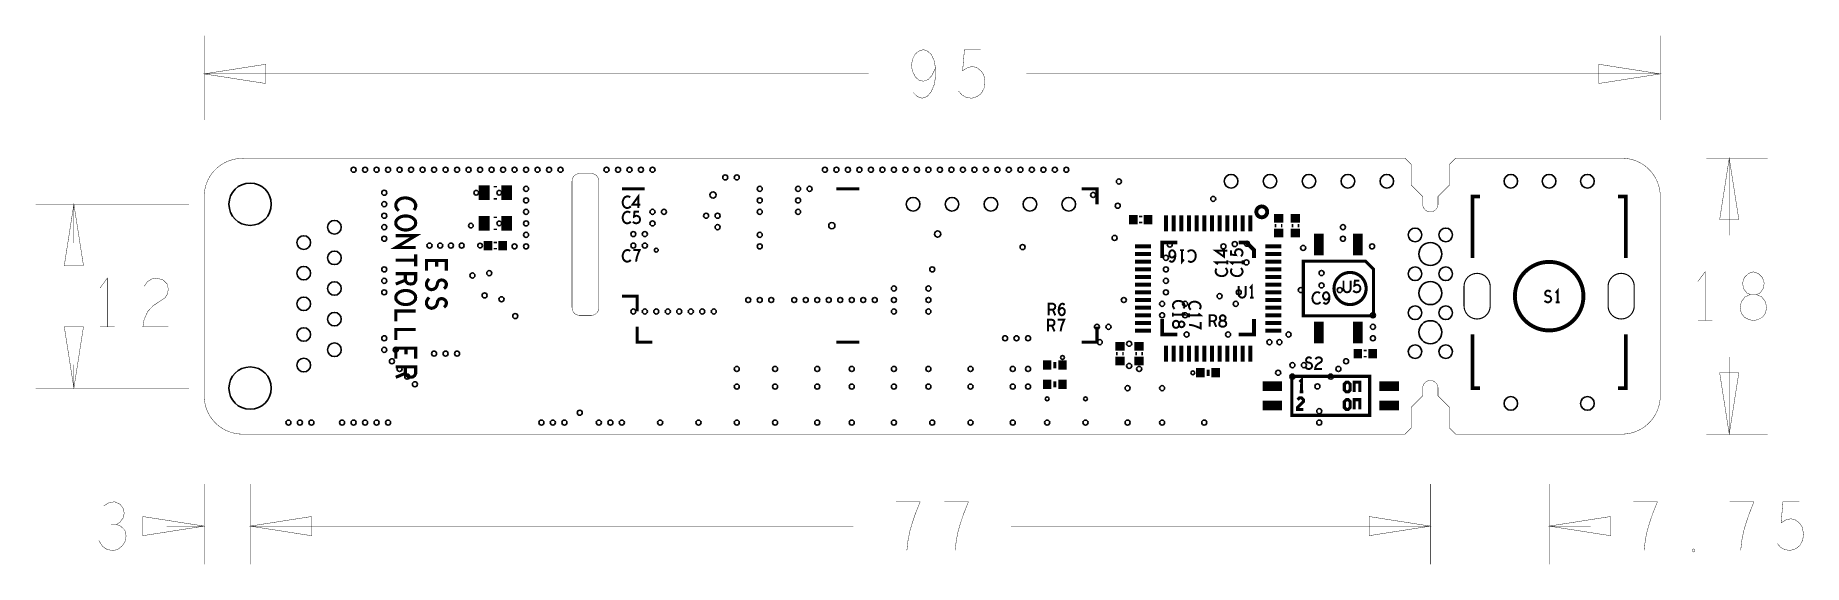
# Model space of a CAD drawing. Extents: x -11 to 104, y -9 to 26.
import ezdxf

# ---------------------------------------------------------------- set-up
doc = ezdxf.new("R2010")
doc.units = 0
doc.layers.get('0').update_dxf_attribs({"linetype": 'CONTINUOUS'})
for name, color, linetype in [('BOARD_ART', 7, 'CONTINUOUS'), ('DIMENSION_ART', 2, 'CONTINUOUS'), ('ESSC-1-2_DRL', 6, 'CONTINUOUS'), ('ESSC_ROU', 1, 'CONTINUOUS'), ('PASTETOP_ART', 3, 'CONTINUOUS'), ('SILK_TOP_ART', 14, 'CONTINUOUS')]:
    doc.layers.add(name, color=color, linetype=linetype)

# ---------------------------------------------------------------- blocks, each defined once
blk = doc.blocks.new('RECTANGLE_16')
blk.add_solid([(0.3556, 0.4826), (0.3556, -0.4826), (-0.3556, 0.4826), (-0.3556, -0.4826)])
blk = doc.blocks.new('RECTANGLE_17')
blk.add_solid([(0.2794, 0.3048), (0.2794, -0.3048), (-0.2794, 0.3048), (-0.2794, -0.3048)])
blk = doc.blocks.new('RECTANGLE_24')
blk.add_solid([(0.5207, 0.127), (0.5207, -0.127), (-0.5207, 0.127), (-0.5207, -0.127)])
blk = doc.blocks.new('RECTANGLE_23')
blk.add_solid([(0.127, 0.5207), (0.127, -0.5207), (-0.127, 0.5207), (-0.127, -0.5207)])
blk = doc.blocks.new('RECTANGLE_11')
blk.add_solid([(0.3048, 0.2794), (0.3048, -0.2794), (-0.3048, 0.2794), (-0.3048, -0.2794)])
blk = doc.blocks.new('RECTANGLE_32')
blk.add_solid([(0.635, 0.3175), (0.635, -0.3175), (-0.635, 0.3175), (-0.635, -0.3175)])
blk = doc.blocks.new('RECTANGLE_33')
blk.add_solid([(0.3175, 0.6985), (0.3175, -0.6985), (-0.3175, 0.6985), (-0.3175, -0.6985)])
blk = doc.blocks.new('ROUND_45')
blk.add_circle((0, 0), 0.124)
blk = doc.blocks.new('ROUND_46')
blk.add_circle((0, 0), 0.152)
blk = doc.blocks.new('ROUND_47')
blk.add_circle((0, 0), 0.165)
blk = doc.blocks.new('ROUND_48')
blk.add_circle((0, 0), 0.203)
blk = doc.blocks.new('ROUND_41')
blk.add_circle((0, 0), 0.445)
blk = doc.blocks.new('ROUND_49')
blk.add_circle((0, 0), 0.75)
blk = doc.blocks.new('ROUND_9')
blk.add_circle((0, 0), 1.38)

msp = doc.modelspace()

# ---------------------------------------------------------------- linework, layer by layer
at = {"layer": 'BOARD_ART', "const_width": 0.0254}
for points in [[(2.4875, 17.9875, 0.4142136), (0, 15.5)], [(2.75, 18, 0.023796), (2.4875, 17.9875)], [(95, 15.5, 0.4142136), (92.5, 18)], [(24.5, 17, 0.4142136), (24, 16.5)], [(25.75, 16.5, 0.4142136), (25.25, 17)], [(79.5, 15, 0.4142136), (80, 14.5)], [(80, 14.5, 0.4142136), (80.5, 15)], [(24, 8.25, 0.4142136), (24.5, 7.75)], [(25.25, 7.75, 0.4142136), (25.75, 8.25)], [(80.5, 3, 1), (79.5, 3)], [(0, 2.5, 0.4142136), (2.5, 0)], [(92.5, 0, 0.4142136), (95, 2.5)]]:
    msp.add_lwpolyline(points, format="xyb", dxfattribs=at)
for points in [[(79.5, 15), (79.5, 15.5), (78.75, 16.25), (78.75, 17.6), (78.35, 18), (2.75, 18)], [(92.5, 18), (81.65, 18), (81.25, 17.6), (81.25, 16.25), (80.5, 15.5), (80.5, 15)], [(24, 16.5), (24, 8.25)], [(25.25, 17), (24.5, 17)], [(25.75, 8.25), (25.75, 16.5)], [(0, 15.5), (0, 2.5)], [(95, 2.5), (95, 15.5)], [(24.5, 7.75), (25.25, 7.75)], [(2.5, 0), (78.35, 0), (78.75, 0.4), (78.75, 1.75), (79.5, 2.5), (79.5, 3)], [(80.5, 3), (80.5, 2.5), (81.25, 1.75), (81.25, 0.4), (81.65, 0), (92.5, 0)]]:
    msp.add_lwpolyline(points, dxfattribs=at)
at = {"layer": 'DIMENSION_ART', "const_width": 0.0254}
for points in [[(0, 20.5), (0, 26)], [(95, 20.5), (95, 26)], [(46.2559, 22.2828), (46.5315, 22.0183), (46.8464, 21.9125), (47.1614, 22.0183), (47.437, 22.3357), (47.6339, 22.8121), (47.7126, 23.2883), (47.7126, 23.8704), (47.6339, 24.3466), (47.437, 24.77), (47.2008, 24.9817), (46.9252, 25.0875), (46.6102, 24.9817), (46.374, 24.77), (46.2165, 24.4525), (46.1378, 24.0291), (46.2165, 23.6588), (46.4134, 23.2883), (46.6496, 23.0766), (46.9252, 23.0237), (47.2401, 23.1295), (47.4764, 23.3941), (47.7126, 23.8704)], [(49.2087, 22.3886), (49.4448, 22.1241), (49.7204, 21.9654), (50.0748, 21.9125), (50.4292, 22.0183), (50.7047, 22.2299), (50.9016, 22.6004), (50.9409, 23.0237), (50.8622, 23.447), (50.6653, 23.7117), (50.3897, 23.9233), (50.1142, 23.9762), (49.8386, 23.9233), (49.4843, 23.7117), (49.6024, 25.0875), (50.6653, 25.0875)], [(4, 24.125), (0, 23.5), (4, 22.875), (4, 24.125)], [(43.3629, 23.5), (0, 23.5)], [(53.6371, 23.5), (95, 23.5)], [(91, 22.875), (95, 23.5), (91, 24.125), (91, 22.875)], [(98, 18), (102, 18)], [(100.125, 14), (99.5, 18), (98.875, 14), (100.125, 14)], [(99.5, 12.9687), (99.5, 18)], [(-1, 15), (-11, 15)], [(-7.875, 11), (-8.5, 15), (-9.125, 11), (-7.875, 11)], [(-8.5, 12.4687), (-8.5, 15)], [(97.9252, 7.4125), (97.9252, 10.5875), (97.4528, 9.9525)], [(101.0748, 7.4125), (101.3504, 7.4654), (101.6653, 7.6241), (101.8622, 7.8886), (101.9409, 8.2592), (101.8622, 8.6295), (101.626, 8.947), (101.2716, 9.1059), (100.878, 9.1059), (100.6417, 9.2117), (100.4448, 9.4762), (100.3661, 9.8466), (100.4843, 10.2171), (100.7598, 10.4817), (101.0748, 10.5875), (101.3897, 10.4817), (101.6653, 10.2171), (101.7835, 9.8466), (101.7047, 9.4762), (101.5079, 9.2117), (101.2716, 9.1059), (100.878, 9.1059), (100.5236, 8.947), (100.2874, 8.6295), (100.2087, 8.2592), (100.2874, 7.8886), (100.4843, 7.6241), (100.7992, 7.4654), (101.0748, 7.4125)], [(-6.3189, 7), (-6.3189, 10.175), (-6.7913, 9.54)], [(-3.9174, 9.6458), (-3.6811, 9.9633), (-3.4055, 10.1221), (-3.0905, 10.175), (-2.6969, 10.0692), (-2.4212, 9.8046), (-2.3425, 9.4871), (-2.3819, 9.1695), (-2.5394, 8.905), (-3.3268, 8.3758), (-3.6811, 8.0054), (-3.9174, 7.4761), (-3.9961, 7), (-2.3425, 7)], [(-9.125, 7), (-8.5, 3), (-7.875, 7), (-9.125, 7)], [(-6.7913, 7), (-5.8465, 7)], [(97.4528, 7.4125), (98.3976, 7.4125)], [(99.5, 5.0313), (99.5, 0)], [(-8.5, 4.5313), (-8.5, 3)], [(98.875, 4), (99.5, 0), (100.125, 4), (98.875, 4)], [(-1, 3), (-11, 3)], [(98, 0), (102, 0)], [(0, -3.25), (0, -8.5)], [(3, -3.25), (3, -8.5)], [(3, -3.25), (3, -8.5)], [(3, -3.25), (3, -4)], [(80, -3.25), (80, -8.5)], [(80, -3.25), (80, -8.5)], [(87.75, -3.25), (87.75, -8.5)], [(-5.7244, -5.8941), (-5.4882, -5.7354), (-5.2913, -5.4709), (-5.2126, -5.1534), (-5.2913, -4.8358), (-5.4882, -4.5713), (-5.8425, -4.4125), (-6.1968, -4.4654), (-6.5512, -4.6771)], [(45.8464, -7.5875), (45.9252, -6.8996), (46.0433, -6.3176), (46.2008, -5.7883), (46.3976, -5.2063), (46.7126, -4.4125), (45.1378, -4.4125)], [(48.996, -7.5875), (49.0748, -6.8996), (49.1929, -6.3176), (49.3504, -5.7883), (49.5472, -5.2063), (49.8622, -4.4125), (48.2874, -4.4125)], [(93.9468, -7.5875), (94.0256, -6.8996), (94.1437, -6.3176), (94.3012, -5.7883), (94.498, -5.2063), (94.813, -4.4125), (93.2382, -4.4125)], [(100.246, -7.5875), (100.3248, -6.8996), (100.4429, -6.3176), (100.6004, -5.7883), (100.7972, -5.2063), (101.1122, -4.4125), (99.5374, -4.4125)], [(102.6083, -7.1114), (102.8444, -7.3759), (103.12, -7.5346), (103.4744, -7.5875), (103.8288, -7.4817), (104.1043, -7.2701), (104.3012, -6.8996), (104.3405, -6.4763), (104.2618, -6.053), (104.0649, -5.7883), (103.7893, -5.5767), (103.5138, -5.5238), (103.2382, -5.5767), (102.8839, -5.7883), (103.002, -4.4125), (104.0649, -4.4125)], [(-4, -6.625), (0, -6), (-4, -5.375), (-4, -6.625)], [(7, -5.375), (3, -6), (7, -6.625), (7, -5.375)], [(7, -5.375), (3, -6), (7, -6.625), (7, -5.375)], [(76, -6.625), (80, -6), (76, -5.375), (76, -6.625)], [(76, -6.625), (80, -6), (76, -5.375), (76, -6.625)], [(91.75, -5.375), (87.75, -6), (91.75, -6.625), (91.75, -5.375)], [(-6.8661, -6.9525), (-6.63, -7.323), (-6.315, -7.5346), (-5.9606, -7.5875), (-5.6456, -7.5346), (-5.3307, -7.2701), (-5.1339, -6.9525), (-5.0945, -6.635), (-5.1732, -6.2647), (-5.4488, -6), (-5.7244, -5.8941), (-6.0788, -5.8941)], [(-2.4377, -6), (0, -6)], [(11, -6), (3, -6)], [(42.3629, -6), (3, -6)], [(52.6371, -6), (80, -6)], [(72, -6), (80, -6)], [(90.4633, -6), (87.75, -6)], [(97.1752, -7.6933), (97.0964, -7.6404), (97.0964, -7.5346), (97.1752, -7.4817), (97.254, -7.5346), (97.254, -7.6404), (97.1752, -7.6933)]]:
    msp.add_lwpolyline(points, dxfattribs=at)
at = {"layer": 'ESSC_ROU', "const_width": 0.075}
for points in [[(83.9013, 9.6349, 1), (82.1985, 9.6349)], [(93.3013, 9.6349, 1), (91.5985, 9.6349)], [(82.1985, 8.3649, 1), (83.9013, 8.3649)], [(91.5985, 8.3649, 1), (93.3013, 8.3649)]]:
    msp.add_lwpolyline(points, format="xyb", dxfattribs=at)
for points in [[(82.1985, 9.6349), (82.1985, 8.3649)], [(83.9013, 8.3649), (83.9013, 9.6349)], [(91.5985, 9.6349), (91.5985, 8.3649)], [(93.3013, 8.3649), (93.3013, 9.6349)]]:
    msp.add_lwpolyline(points, dxfattribs=at)
at = {"layer": 'SILK_TOP_ART'}
for points, const_width in [([(19, 16.1945), (19, 16.1019)], 0.2032), ([(13.6917, 14.6195), (13.7567, 14.7211), (13.8, 14.8396), (13.8, 14.9751), (13.735, 15.1275), (13.6267, 15.246), (13.4967, 15.3307), (13.28, 15.3984), (13.085, 15.4154), (12.89, 15.3815), (12.76, 15.3307), (12.63, 15.2291), (12.5433, 15.1105), (12.5, 14.992), (12.5, 14.8735), (12.5433, 14.7549), (12.6083, 14.6533), (12.695, 14.5686)], 0.2032), ([(19, 15.3981), (19, 15.3055)], 0.2032), ([(28.75, 16), (27.25, 16)], 0.2), ([(27.8003, 15.4485), (27.7368, 15.4866), (27.6628, 15.512), (27.5781, 15.512), (27.4828, 15.4739), (27.4088, 15.4104), (27.3558, 15.3342), (27.3135, 15.2072), (27.3029, 15.0929), (27.3241, 14.9786), (27.3558, 14.9024), (27.4193, 14.8262), (27.4934, 14.7754), (27.5675, 14.75), (27.6416, 14.75), (27.7157, 14.7754), (27.7792, 14.8135), (27.8321, 14.8643)], 0.127), ([(28.3295, 14.75), (28.3295, 15.512), (27.9379, 14.9659), (28.4671, 14.9659)], 0.127), ([(42.75, 16), (41.25, 16)], 0.2), ([(58.25, 15), (58.25, 16), (57.25, 16)], 0.2), ([(83.2491, 15.4999), (82.7487, 15.4999), (82.7487, 11.4994)], 0.254), ([(92.2509, 15.4999), (92.7513, 15.4999), (92.7513, 11.4994)], 0.254), ([(12.5, 13.776), (12.5217, 13.9115), (12.6083, 14.03), (12.7383, 14.1316), (12.89, 14.1994), (13.0633, 14.2332), (13.2367, 14.2332), (13.41, 14.1994), (13.5617, 14.1316), (13.6917, 14.03), (13.7783, 13.9115), (13.8, 13.776), (13.7783, 13.6405), (13.6917, 13.522), (13.5617, 13.4204), (13.41, 13.3526), (13.2367, 13.3188), (13.0633, 13.3188), (12.89, 13.3526), (12.7383, 13.4204), (12.6083, 13.522), (12.5217, 13.6405), (12.5, 13.776)], 0.2032), ([(19, 14.1019), (19, 14.1945)], 0.2032), ([(27.8003, 14.4485), (27.7368, 14.4866), (27.6628, 14.512), (27.5781, 14.512), (27.4828, 14.4739), (27.4088, 14.4104), (27.3558, 14.3342), (27.3135, 14.2072), (27.3029, 14.0929), (27.3241, 13.9786), (27.3558, 13.9024), (27.4193, 13.8262), (27.4934, 13.7754), (27.5675, 13.75), (27.6416, 13.75), (27.7157, 13.7754), (27.7792, 13.8135), (27.8321, 13.8643)], 0.127), ([(27.9697, 13.8643), (28.0332, 13.8008), (28.1072, 13.7627), (28.2025, 13.75), (28.2978, 13.7754), (28.3718, 13.8262), (28.4248, 13.9151), (28.4353, 14.0167), (28.4142, 14.1183), (28.3612, 14.1818), (28.2872, 14.2326), (28.2131, 14.2453), (28.139, 14.2326), (28.0438, 14.1818), (28.0755, 14.512), (28.3612, 14.512)], 0.127), ([(61.1, 14.15), (61.1, 14.25)], 0.2032), ([(61.1, 13.75), (61.1, 13.85)], 0.2032), ([(12.5, 12.9495), (13.8, 12.9495), (12.5, 12.1705), (13.8, 12.1705)], 0.2032), ([(19, 13.3055), (19, 13.3981)], 0.2032), ([(69.85, 13.6), (69.95, 13.6)], 0.2032), ([(70.25, 13.6), (70.35, 13.6)], 0.2032), ([(70.95, 13.6), (71.05, 13.6)], 0.2032), ([(71.35, 13.6), (71.45, 13.6)], 0.2032), ([(13.8, 11.7335), (13.8, 10.9545)], 0.2032), ([(19, 12.55), (19, 12.45)], 0.2032), ([(19, 12.15), (19, 12.05)], 0.2032), ([(27.8003, 11.9485), (27.7368, 11.9866), (27.6628, 12.012), (27.5781, 12.012), (27.4828, 11.9739), (27.4088, 11.9104), (27.3558, 11.8342), (27.3135, 11.7072), (27.3029, 11.5929), (27.3241, 11.4786), (27.3558, 11.4024), (27.4193, 11.3262), (27.4934, 11.2754), (27.5675, 11.25), (27.6416, 11.25), (27.7157, 11.2754), (27.7792, 11.3135), (27.8321, 11.3643)], 0.127), ([(28.1813, 11.25), (28.2025, 11.4151), (28.2343, 11.5548), (28.2766, 11.6818), (28.3295, 11.8215), (28.4142, 12.012), (27.9908, 12.012)], 0.127), ([(63.5, 12.5), (62.5, 12.5), (62.5, 11.5)], 0.254), ([(63.3636, 11.6825), (63.2895, 11.5936), (63.226, 11.5428), (63.1413, 11.5174), (63.0672, 11.5428), (63.0143, 11.5936), (62.972, 11.6698), (62.9614, 11.7587), (62.972, 11.8349), (63.0143, 11.9111), (63.0778, 11.9746), (63.1519, 12), (63.2366, 11.9746), (63.3107, 11.8984), (63.353, 11.7841), (63.3636, 11.6571), (63.3424, 11.492), (63.3107, 11.4031), (63.2578, 11.3142), (63.1837, 11.2507), (63.1096, 11.238), (63.0355, 11.2634), (62.9826, 11.3269)], 0.127), ([(63.9245, 12), (63.6705, 12)], 0.127), ([(63.7975, 12), (63.7975, 11.238), (63.9245, 11.3904)], 0.127), ([(64.1997, 11.3015), (64.2632, 11.2634), (64.3372, 11.238), (64.4219, 11.238), (64.5172, 11.2761), (64.5912, 11.3396), (64.6442, 11.4158), (64.6865, 11.5428), (64.6971, 11.6571), (64.6759, 11.7714), (64.6442, 11.8476), (64.5807, 11.9238), (64.5066, 11.9746), (64.4325, 12), (64.3584, 12), (64.2843, 11.9746), (64.2208, 11.9365), (64.1679, 11.8857)], 0.127), ([(66.75, 11.9645), (65.988, 11.9645), (66.5341, 11.5729), (66.5341, 12.1021)], 0.127), ([(67.6357, 11.6047), (67.6992, 11.6682), (67.7373, 11.7422), (67.75, 11.8375), (67.7246, 11.9328), (67.6738, 12.0068), (67.5849, 12.0598), (67.4833, 12.0703), (67.3817, 12.0492), (67.3182, 11.9962), (67.2674, 11.9222), (67.2547, 11.8481), (67.2674, 11.774), (67.3182, 11.6788), (66.988, 11.7105), (66.988, 11.9962)], 0.127), ([(68.5, 11.5), (68.5, 12), (68, 12.5), (67.5, 12.5)], 0.254), ([(13.8, 11.344), (12.5, 11.344)], 0.2032), ([(12.5, 10.4667), (13.8, 10.4667), (13.8, 10.0433), (13.735, 9.9079), (13.6483, 9.8232), (13.475, 9.7893), (13.3017, 9.8232), (13.1933, 9.9248), (13.1283, 10.0433), (13.1283, 10.4667)], 0.2032), ([(14.5, 10.6533), (14.5, 11.3307), (15.8, 11.3307), (15.8, 10.6533)], 0.2032), ([(15.1717, 10.9243), (15.1717, 11.3307)], 0.2032), ([(66.75, 11.2025), (65.988, 11.2025), (66.1404, 11.0755)], 0.127), ([(66.0515, 10.8003), (66.0134, 10.7368), (65.988, 10.6628), (65.988, 10.5781), (66.0261, 10.4828), (66.0896, 10.4088), (66.1658, 10.3558), (66.2928, 10.3135), (66.4071, 10.3029), (66.5214, 10.3241), (66.5976, 10.3558), (66.6738, 10.4193), (66.7246, 10.4934), (66.75, 10.5675), (66.75, 10.6416), (66.7246, 10.7157), (66.6865, 10.7792), (66.6357, 10.8321)], 0.127), ([(66.75, 11.0755), (66.75, 11.3295)], 0.127), ([(67.75, 11.2025), (66.988, 11.2025), (67.1404, 11.0755)], 0.127), ([(67.0515, 10.8003), (67.0134, 10.7368), (66.988, 10.6628), (66.988, 10.5781), (67.0261, 10.4828), (67.0896, 10.4088), (67.1658, 10.3558), (67.2928, 10.3135), (67.4071, 10.3029), (67.5214, 10.3241), (67.5976, 10.3558), (67.6738, 10.4193), (67.7246, 10.4934), (67.75, 10.5675), (67.75, 10.6416), (67.7246, 10.7157), (67.6865, 10.7792), (67.6357, 10.8321)], 0.127), ([(67.75, 11.0755), (67.75, 11.3295)], 0.127), ([(76.286, 7.722), (76.286, 10.77), (75.778, 11.278), (71.714, 11.278), (71.714, 7.722), (76.286, 7.722)], 0.2032), ([(13.1283, 10.0433), (12.5, 9.7893)], 0.2032), ([(12.5, 8.912), (12.5217, 9.0475), (12.6083, 9.166), (12.7383, 9.2676), (12.89, 9.3354), (13.0633, 9.3692), (13.2367, 9.3692), (13.41, 9.3354), (13.5617, 9.2676), (13.6917, 9.166), (13.7783, 9.0475), (13.8, 8.912), (13.7783, 8.7765), (13.6917, 8.658), (13.5617, 8.5564), (13.41, 8.4886), (13.2367, 8.4548), (13.0633, 8.4548), (12.89, 8.4886), (12.7383, 8.5564), (12.6083, 8.658), (12.5217, 8.7765), (12.5, 8.912)], 0.2032), ([(14.6733, 10.1316), (14.565, 9.9961), (14.5, 9.8437), (14.5, 9.7083), (14.565, 9.5728), (14.6733, 9.4712), (14.825, 9.4204), (14.9766, 9.4543), (15.1067, 9.5389), (15.1933, 9.6913), (15.2367, 9.8945), (15.3233, 10.0131), (15.475, 10.0639), (15.6267, 10.03), (15.735, 9.9453), (15.8, 9.8268), (15.8, 9.7083), (15.7567, 9.5897), (15.6483, 9.4881)], 0.2032), ([(67.4847, 9.662), (67.4847, 9.1159), (67.527, 9.0016), (67.6117, 8.9254), (67.7175, 8.9), (67.8233, 8.9254), (67.908, 9.0016), (67.9503, 9.1159), (67.9503, 9.662)], 0.127), ([(68.3525, 8.9), (68.3525, 9.662), (68.2255, 9.5096)], 0.127), ([(72.8003, 9.1985), (72.7368, 9.2366), (72.6628, 9.262), (72.5781, 9.262), (72.4828, 9.2239), (72.4088, 9.1604), (72.3558, 9.0842), (72.3135, 8.9572), (72.3029, 8.8429), (72.3241, 8.7286), (72.3558, 8.6524), (72.4193, 8.5762), (72.4934, 8.5254), (72.5675, 8.5), (72.6416, 8.5), (72.7157, 8.5254), (72.7792, 8.5635), (72.8321, 8.6143)], 0.127), ([(73.0226, 8.5889), (73.0967, 8.5254), (73.1813, 8.5), (73.266, 8.5254), (73.3401, 8.6016), (73.393, 8.7159), (73.4142, 8.8302), (73.4142, 8.9699), (73.393, 9.0842), (73.3401, 9.1858), (73.2766, 9.2366), (73.2025, 9.262), (73.1178, 9.2366), (73.0543, 9.1858), (73.012, 9.1096), (72.9908, 9.008), (73.012, 8.9191), (73.0649, 8.8302), (73.1284, 8.7794), (73.2025, 8.7667), (73.2872, 8.7921), (73.3507, 8.8556), (73.4142, 8.9699)], 0.127), ([(74.3347, 10.012), (74.3347, 9.4659), (74.377, 9.3516), (74.4617, 9.2754), (74.5675, 9.25), (74.6733, 9.2754), (74.758, 9.3516), (74.8003, 9.4659), (74.8003, 10.012)], 0.127), ([(74.9697, 9.3643), (75.0332, 9.3008), (75.1072, 9.2627), (75.2025, 9.25), (75.2978, 9.2754), (75.3718, 9.3262), (75.4248, 9.4151), (75.4353, 9.5167), (75.4142, 9.6183), (75.3612, 9.6818), (75.2872, 9.7326), (75.2131, 9.7453), (75.139, 9.7326), (75.0438, 9.6818), (75.0755, 10.012), (75.3612, 10.012)], 0.127), ([(87.4452, 8.7016), (87.5299, 8.6381), (87.6252, 8.6), (87.7098, 8.6), (87.7945, 8.6381), (87.858, 8.7016), (87.8898, 8.7905), (87.8686, 8.8794), (87.8157, 8.9556), (87.7204, 9.0064), (87.5934, 9.0318), (87.5193, 9.0826), (87.4876, 9.1715), (87.5088, 9.2604), (87.5617, 9.3239), (87.6357, 9.362), (87.7098, 9.362), (87.7839, 9.3366), (87.8474, 9.2731)], 0.127), ([(88.3025, 8.6), (88.3025, 9.362), (88.1755, 9.2096)], 0.127), ([(13.8, 8.0347), (12.5, 8.0347), (12.5, 7.3573)], 0.2032), ([(14.6733, 8.9156), (14.565, 8.7801), (14.5, 8.6277), (14.5, 8.4923), (14.565, 8.3568), (14.6733, 8.2552), (14.825, 8.2044), (14.9766, 8.2383), (15.1067, 8.3229), (15.1933, 8.4753), (15.2367, 8.6785), (15.3233, 8.7971), (15.475, 8.8479), (15.6267, 8.814), (15.735, 8.7293), (15.8, 8.6108), (15.8, 8.4923), (15.7567, 8.3737), (15.6483, 8.2721)], 0.2032), ([(28.25, 8), (28.25, 9), (27.25, 9)], 0.2), ([(55.1058, 7.75), (55.1058, 8.512), (55.3704, 8.512), (55.4551, 8.4739), (55.508, 8.4231), (55.5292, 8.3215), (55.508, 8.2199), (55.4445, 8.1564), (55.3704, 8.1183), (55.1058, 8.1183)], 0.127), ([(55.3704, 8.1183), (55.5292, 7.75)], 0.127), ([(55.7514, 8.0675), (55.8255, 8.1564), (55.889, 8.2072), (55.9737, 8.2326), (56.0478, 8.2072), (56.1007, 8.1564), (56.143, 8.0802), (56.1536, 7.9913), (56.143, 7.9151), (56.1007, 7.8389), (56.0372, 7.7754), (55.9631, 7.75), (55.8784, 7.7754), (55.8043, 7.8516), (55.762, 7.9659), (55.7514, 8.0929), (55.7726, 8.258), (55.8043, 8.3469), (55.8572, 8.4358), (55.9313, 8.4993), (56.0054, 8.512), (56.0795, 8.4866), (56.1324, 8.4231)], 0.127), ([(63.8985, 8.1997), (63.9366, 8.2632), (63.962, 8.3372), (63.962, 8.4219), (63.9239, 8.5172), (63.8604, 8.5912), (63.7842, 8.6442), (63.6572, 8.6865), (63.5429, 8.6971), (63.4286, 8.6759), (63.3524, 8.6442), (63.2762, 8.5807), (63.2254, 8.5066), (63.2, 8.4325), (63.2, 8.3584), (63.2254, 8.2843), (63.2635, 8.2208), (63.3143, 8.1679)], 0.127), ([(64.9485, 8.1497), (64.9866, 8.2132), (65.012, 8.2872), (65.012, 8.3719), (64.9739, 8.4672), (64.9104, 8.5412), (64.8342, 8.5942), (64.7072, 8.6365), (64.5929, 8.6471), (64.4786, 8.6259), (64.4024, 8.5942), (64.3262, 8.5307), (64.2754, 8.4566), (64.25, 8.3825), (64.25, 8.3084), (64.2754, 8.2343), (64.3135, 8.1708), (64.3643, 8.1179)], 0.127), ([(68.2255, 8.9), (68.4795, 8.9)], 0.127), ([(88.1755, 8.6), (88.4295, 8.6)], 0.127), ([(28.25, 7), (28.25, 6), (29.25, 6)], 0.2), ([(55.0558, 6.7), (55.0558, 7.462), (55.3204, 7.462), (55.4051, 7.4239), (55.458, 7.3731), (55.4792, 7.2715), (55.458, 7.1699), (55.3945, 7.1064), (55.3204, 7.0683), (55.0558, 7.0683)], 0.127), ([(55.3204, 7.0683), (55.4792, 6.7)], 0.127), ([(55.8813, 6.7), (55.9025, 6.8651), (55.9343, 7.0048), (55.9766, 7.1318), (56.0295, 7.2715), (56.1142, 7.462), (55.6908, 7.462)], 0.127), ([(58.25, 7), (58.25, 6), (57.25, 6)], 0.2), ([(63.5, 6.5), (62.5, 6.5), (62.5, 7.5)], 0.254), ([(63.2, 7.7975), (63.962, 7.7975), (63.8096, 7.9245)], 0.127), ([(63.2, 7.9245), (63.2, 7.6705)], 0.127), ([(63.2, 7.1625), (63.2127, 7.0884), (63.2508, 7.0038), (63.3143, 6.9508), (63.4032, 6.9297), (63.4921, 6.9508), (63.5683, 7.0143), (63.6064, 7.1096), (63.6064, 7.2154), (63.6318, 7.2789), (63.6953, 7.3318), (63.7842, 7.353), (63.8731, 7.3212), (63.9366, 7.2472), (63.962, 7.1625), (63.9366, 7.0778), (63.8731, 7.0038), (63.7842, 6.972), (63.6953, 6.9932), (63.6318, 7.0461), (63.6064, 7.1096), (63.6064, 7.2154), (63.5683, 7.3107), (63.4921, 7.3742), (63.4032, 7.3953), (63.3143, 7.3742), (63.2508, 7.3212), (63.2127, 7.2366), (63.2, 7.1625)], 0.127), ([(64.25, 7.7475), (65.012, 7.7475), (64.8596, 7.8745)], 0.127), ([(64.25, 7.8745), (64.25, 7.6205)], 0.127), ([(64.25, 7.1337), (64.4151, 7.1125), (64.5548, 7.0807), (64.6818, 7.0384), (64.8215, 6.9855), (65.012, 6.9008), (65.012, 7.3242)], 0.127), ([(65.6058, 7), (65.6058, 7.762), (65.8704, 7.762), (65.9551, 7.7239), (66.008, 7.6731), (66.0292, 7.5715), (66.008, 7.4699), (65.9445, 7.4064), (65.8704, 7.3683), (65.6058, 7.3683)], 0.127), ([(65.8704, 7.3683), (66.0292, 7)], 0.127), ([(66.4525, 7), (66.5266, 7.0127), (66.6112, 7.0508), (66.6642, 7.1143), (66.6853, 7.2032), (66.6642, 7.2921), (66.6007, 7.3683), (66.5054, 7.4064), (66.3996, 7.4064), (66.3361, 7.4318), (66.2832, 7.4953), (66.262, 7.5842), (66.2938, 7.6731), (66.3678, 7.7366), (66.4525, 7.762), (66.5372, 7.7366), (66.6112, 7.6731), (66.643, 7.5842), (66.6218, 7.4953), (66.5689, 7.4318), (66.5054, 7.4064), (66.3996, 7.4064), (66.3043, 7.3683), (66.2408, 7.2921), (66.2197, 7.2032), (66.2408, 7.1143), (66.2938, 7.0508), (66.3784, 7.0127), (66.4525, 7)], 0.127), ([(68.5, 7.5), (68.5, 6.5), (67.5, 6.5)], 0.254), ([(13.8, 6.8187), (12.5, 6.8187), (12.5, 6.1413)], 0.2032), ([(42.75, 6), (41.25, 6)], 0.2), ([(83.2491, 3.0005), (82.7487, 3.0005), (82.7487, 6.5006)], 0.254), ([(92.2509, 3.0005), (92.7513, 3.0005), (92.7513, 6.5006)], 0.254), ([(12.5, 4.9253), (12.5, 5.6027), (13.8, 5.6027), (13.8, 4.9253)], 0.2032), ([(13.1717, 5.1963), (13.1717, 5.6027)], 0.2032), ([(55.5, 4.3), (55.5, 4.7)], 0.2032), ([(59.6, 5.25), (59.5, 5.25)], 0.2032), ([(60, 5.25), (59.9, 5.25)], 0.2032), ([(60.85, 5.25), (60.75, 5.25)], 0.2032), ([(61.25, 5.25), (61.15, 5.25)], 0.2032), ([(71.8452, 4.3516), (71.9299, 4.2881), (72.0252, 4.25), (72.1098, 4.25), (72.1945, 4.2881), (72.258, 4.3516), (72.2898, 4.4405), (72.2686, 4.5294), (72.2157, 4.6056), (72.1204, 4.6564), (71.9934, 4.6818), (71.9193, 4.7326), (71.8876, 4.8215), (71.9088, 4.9104), (71.9617, 4.9739), (72.0357, 5.012), (72.1098, 5.012), (72.1839, 4.9866), (72.2474, 4.9231)], 0.127), ([(72.5014, 4.885), (72.5649, 4.9612), (72.639, 4.9993), (72.7237, 5.012), (72.8295, 4.9866), (72.9036, 4.9231), (72.9248, 4.8469), (72.9142, 4.7707), (72.8718, 4.7072), (72.6602, 4.5802), (72.5649, 4.4913), (72.5014, 4.3643), (72.4802, 4.25), (72.9248, 4.25)], 0.127), ([(75.75, 5.5), (75.75, 5.4)], 0.2032), ([(75.75, 5.1), (75.75, 5)], 0.2032), ([(12.5, 4.3867), (13.8, 4.3867), (13.8, 3.9633), (13.735, 3.8279), (13.6483, 3.7432), (13.475, 3.7093), (13.3017, 3.7432), (13.1933, 3.8448), (13.1283, 3.9633), (13.1283, 4.3867)], 0.2032), ([(13.1283, 3.9633), (12.5, 3.7093)], 0.2032), ([(55.5, 3.05), (55.5, 3.45)], 0.2032), ([(65.5, 4.2), (65.5, 3.8)], 0.2032), ([(70.96, 3.77), (70.96, 1.23), (76.04, 1.23), (76.04, 3.77), (70.96, 3.77)], 0.2032), ([(71.468, 3.389), (71.595, 3.516), (71.595, 2.754)], 0.2032), ([(74.389, 3.262), (74.389, 2.881), (74.516, 2.754), (74.643, 2.754), (74.77, 2.881), (74.77, 3.262), (74.643, 3.389), (74.516, 3.389), (74.389, 3.262)], 0.2032), ([(75.024, 2.754), (75.024, 3.389), (75.405, 3.389), (75.405, 2.754)], 0.2032), ([(71.341, 2.246), (71.468, 2.373), (71.595, 2.373), (71.722, 2.246), (71.722, 2.119), (71.341, 1.738), (71.341, 1.611), (71.722, 1.611)], 0.2032), ([(71.468, 2.754), (71.722, 2.754)], 0.2032), ([(74.389, 1.738), (74.389, 2.119), (74.516, 2.246), (74.643, 2.246), (74.77, 2.119), (74.77, 1.738), (74.643, 1.611), (74.516, 1.611), (74.389, 1.738)], 0.2032), ([(75.024, 1.611), (75.024, 2.246), (75.405, 2.246), (75.405, 1.611)], 0.2032)]:
    msp.add_lwpolyline(points, dxfattribs=dict(at, const_width=const_width))
for points, const_width in [([(69, 14.8536, 0.4142136), (68.6464, 14.5)], 0.254), ([(68.6464, 14.5, 0.4142136), (69, 14.1464)], 0.254), ([(69.3536, 14.5, 0.4142136), (69, 14.8536)], 0.254), ([(69, 14.1464, 0.4142136), (69.3536, 14.5)], 0.254), ([(74.762, 10.5473, 0.4142136), (73.7147, 9.5)], 0.2032), ([(75.8093, 9.5, 0.4142136), (74.762, 10.5473)], 0.2032), ([(73.7147, 9.5, 0.4142136), (74.762, 8.4527)], 0.2032), ([(74.762, 8.4527, 0.4142136), (75.8093, 9.5)], 0.2032)]:
    msp.add_lwpolyline(points, format="xyb", dxfattribs=dict(at, const_width=const_width))
at = {"layer": 'SILK_TOP_ART', "const_width": 0.254}
msp.add_lwpolyline([(85.5145, 9, 1), (89.9855, 9, 1)], format="xyb", close=True, dxfattribs=at)

# ---------------------------------------------------------------- block references
at = {"layer": 'ESSC-1-2_DRL'}
for name, p in [('ROUND_47', (9.75, 17.25)), ('ROUND_47', (10.5, 17.25)), ('ROUND_47', (11.25, 17.25)), ('ROUND_47', (12, 17.25)), ('ROUND_47', (12.75, 17.25)), ('ROUND_47', (13.5, 17.25)), ('ROUND_47', (14.25, 17.25)), ('ROUND_47', (15, 17.25)), ('ROUND_47', (15.75, 17.25)), ('ROUND_47', (16.5, 17.25)), ('ROUND_47', (17.25, 17.25)), ('ROUND_47', (18, 17.25)), ('ROUND_47', (18.75, 17.25)), ('ROUND_47', (19.5, 17.25)), ('ROUND_47', (20.25, 17.25)), ('ROUND_47', (21, 17.25)), ('ROUND_47', (21.75, 17.25)), ('ROUND_47', (22.5, 17.25)), ('ROUND_47', (23.25, 17.25)), ('ROUND_47', (26.25, 17.25)), ('ROUND_47', (27, 17.25)), ('ROUND_47', (27.75, 17.25)), ('ROUND_47', (28.5, 17.25)), ('ROUND_47', (29.25, 17.25)), ('ROUND_47', (40.5, 17.25)), ('ROUND_47', (41.25, 17.25)), ('ROUND_47', (42, 17.25)), ('ROUND_47', (42.75, 17.25)), ('ROUND_47', (43.5, 17.25)), ('ROUND_47', (44.25, 17.25)), ('ROUND_47', (45, 17.25)), ('ROUND_47', (45.75, 17.25)), ('ROUND_47', (46.5, 17.25)), ('ROUND_47', (47.25, 17.25)), ('ROUND_47', (48, 17.25)), ('ROUND_47', (48.75, 17.25)), ('ROUND_47', (49.5, 17.25)), ('ROUND_47', (50.25, 17.25)), ('ROUND_47', (51, 17.25)), ('ROUND_47', (51.75, 17.25)), ('ROUND_47', (52.5, 17.25)), ('ROUND_47', (53.25, 17.25)), ('ROUND_47', (54, 17.25)), ('ROUND_47', (54.75, 17.25)), ('ROUND_47', (55.5, 17.25)), ('ROUND_47', (56.25, 17.25)), ('ROUND_9', (3, 15)), ('ROUND_47', (21, 16)), ('ROUND_47', (34, 16.75)), ('ROUND_47', (34.75, 16.75)), ('ROUND_47', (36.25, 16)), ('ROUND_47', (38.75, 16)), ('ROUND_47', (39.5, 16)), ('ROUND_47', (59.68, 16.48)), ('ROUND_41', (67, 16.5)), ('ROUND_41', (69.54, 16.5)), ('ROUND_41', (72.08, 16.5)), ('ROUND_41', (74.62, 16.5)), ('ROUND_41', (77.16, 16.5)), ('ROUND_41', (85.2506, 16.5006)), ('ROUND_41', (87.75, 16.5006)), ('ROUND_41', (90.2494, 16.5006)), ('ROUND_47', (11.75, 15.75)), ('ROUND_47', (11.75, 15)), ('ROUND_46', (17.75, 15.75)), ('ROUND_46', (19.25, 15.75)), ('ROUND_47', (21, 15.25)), ('ROUND_48', (33.2, 15.6)), ('ROUND_47', (36.25, 15.25)), ('ROUND_47', (38.75, 15.25)), ('ROUND_41', (46.25, 15)), ('ROUND_41', (48.79, 15)), ('ROUND_41', (51.33, 15)), ('ROUND_41', (53.87, 15)), ('ROUND_41', (56.41, 15)), ('ROUND_47', (58, 15.6)), ('ROUND_47', (59.6, 14.9)), ('ROUND_47', (65.8323, 15.3474)), ('ROUND_41', (8.5, 13.5)), ('ROUND_47', (11.75, 14.25)), ('ROUND_46', (19.25, 13.75)), ('ROUND_47', (21, 14.5)), ('ROUND_47', (21, 13.75)), ('ROUND_47', (29.25, 14.5)), ('ROUND_47', (29.25, 13.75)), ('ROUND_47', (30, 14.5)), ('ROUND_47', (32.75, 14.25)), ('ROUND_47', (33.5, 14.25)), ('ROUND_47', (36.25, 14.5)), ('ROUND_47', (38.75, 14.5)), ('ROUND_41', (6.5, 12.5)), ('ROUND_47', (11.75, 13.5)), ('ROUND_47', (11.75, 12.75)), ('ROUND_46', (17.4, 13.6)), ('ROUND_47', (21, 13)), ('ROUND_47', (28, 13.05)), ('ROUND_47', (28.75, 13.05)), ('ROUND_47', (33.5, 13.5)), ('ROUND_47', (36.25, 13)), ('ROUND_48', (40.95, 13.6)), ('ROUND_48', (47.85, 13.05)), ('ROUND_47', (59.4, 12.8)), ('ROUND_47', (74.3, 13.5)), ('ROUND_47', (74.3, 12.75)), ('ROUND_41', (79, 13)), ('ROUND_41', (81, 13)), ('ROUND_41', (8.5, 11.5)), ('ROUND_47', (14.7, 12.3)), ('ROUND_47', (15.4, 12.3)), ('ROUND_47', (16.1, 12.3)), ('ROUND_47', (16.8, 12.3)), ('ROUND_46', (18, 12.3)), ('ROUND_47', (20.25, 12.25)), ('ROUND_47', (21, 12.25)), ('ROUND_47', (28, 12.3)), ('ROUND_47', (28.75, 12.3)), ('ROUND_45', (29.5, 12)), ('ROUND_47', (36.25, 12.25)), ('ROUND_47', (53.4, 12.2)), ('ROUND_47', (62.75, 11.5)), ('ROUND_47', (63, 12.3634)), ('ROUND_47', (66.5, 12.25)), ('ROUND_47', (67.2365, 12.3992)), ('ROUND_47', (68.0366, 12.4191)), ('ROUND_47', (71.7, 12.1468)), ('ROUND_47', (76.2, 12.25)), ('ROUND_49', (80, 11.75)), ('ROUND_41', (6.5, 10.5)), ('ROUND_47', (11.75, 10.75)), ('ROUND_47', (17.5, 10.35)), ('ROUND_47', (18.6, 10.5)), ('ROUND_47', (47.5, 10.75)), ('ROUND_47', (62.75, 10.75)), ('ROUND_47', (68, 11.2)), ('ROUND_47', (72.9, 10.5101)), ('ROUND_41', (79, 10.46)), ('ROUND_41', (81, 10.46)), ('ROUND_41', (8.5, 9.5)), ('ROUND_47', (11.75, 10)), ('ROUND_47', (11.75, 9.25)), ('ROUND_47', (45, 9.5)), ('ROUND_47', (47.25, 9.5)), ('ROUND_47', (62.75, 10)), ('ROUND_47', (62.75, 9.25)), ('ROUND_47', (67.5, 9.25)), ('ROUND_47', (71.55, 9.4)), ('ROUND_47', (72.9, 9.7)), ('ROUND_47', (74.09, 9.4)), ('ROUND_49', (80, 9.2)), ('ROUND_41', (6.5, 8.5)), ('ROUND_47', (18.3, 9.05)), ('ROUND_47', (19.4, 8.8)), ('ROUND_47', (28, 8)), ('ROUND_47', (28.75, 8)), ('ROUND_47', (29.5, 8)), ('ROUND_47', (30.25, 8)), ('ROUND_47', (31, 8)), ('ROUND_47', (31.75, 8)), ('ROUND_47', (32.5, 8)), ('ROUND_47', (33.25, 8)), ('ROUND_47', (35.5, 8.75)), ('ROUND_47', (36.25, 8.75)), ('ROUND_47', (37, 8.75)), ('ROUND_47', (38.5, 8.75)), ('ROUND_47', (39.25, 8.75)), ('ROUND_47', (40, 8.75)), ('ROUND_47', (40.75, 8.75)), ('ROUND_47', (41.5, 8.75)), ('ROUND_47', (42.25, 8.75)), ('ROUND_47', (43, 8.75)), ('ROUND_47', (43.75, 8.75)), ('ROUND_47', (45, 8.75)), ('ROUND_47', (45, 8)), ('ROUND_47', (47.25, 8.75)), ('ROUND_47', (47.25, 8)), ('ROUND_47', (60, 8.75)), ('ROUND_47', (62.5, 8.5)), ('ROUND_47', (64, 8.5)), ('ROUND_47', (66.25, 9)), ('ROUND_47', (67.3, 8.5)), ('ROUND_41', (79, 7.92)), ('ROUND_41', (81, 7.92)), ('ROUND_41', (6.5, 6.5)), ('ROUND_41', (8.5, 7.5)), ('ROUND_47', (20.3, 7.7)), ('ROUND_47', (58.25, 7)), ('ROUND_47', (59, 7)), ('ROUND_47', (62.5, 7.75)), ('ROUND_47', (64, 7.75)), ('ROUND_47', (76.25, 7.75)), ('ROUND_47', (76.25, 7)), ('ROUND_49', (80, 6.65)), ('ROUND_41', (8.5, 5.5)), ('ROUND_47', (11.75, 6.25)), ('ROUND_47', (52.25, 6.25)), ('ROUND_47', (53, 6.25)), ('ROUND_47', (53.75, 6.25)), ('ROUND_47', (58.4301, 6)), ('ROUND_47', (60.35, 5.9)), ('ROUND_47', (64.1, 6.5)), ('ROUND_47', (66.8, 6.5)), ('ROUND_47', (69.5, 6)), ('ROUND_47', (70.15, 6)), ('ROUND_47', (70.75, 6.5)), ('ROUND_47', (76.25, 6.25)), ('ROUND_41', (79, 5.38)), ('ROUND_41', (81, 5.38)), ('ROUND_41', (6.5, 4.5)), ('ROUND_47', (11.75, 5.5)), ('ROUND_47', (12.25, 4.75)), ('ROUND_47', (12.5, 5.5)), ('ROUND_47', (15, 5.25)), ('ROUND_47', (15.75, 5.25)), ('ROUND_47', (16.5, 5.25)), ('ROUND_45', (56, 5)), ('ROUND_47', (60.35, 4.45)), ('ROUND_47', (71, 4.5)), ('ROUND_47', (71.75, 4.5)), ('ROUND_47', (74.5, 4.75)), ('ROUND_9', (3, 3)), ('ROUND_47', (12.75, 4.25)), ('ROUND_47', (13.25, 3.75)), ('ROUND_47', (34.75, 4.25)), ('ROUND_47', (37.25, 4.25)), ('ROUND_47', (40, 4.25)), ('ROUND_47', (42.25, 4.25)), ('ROUND_47', (45, 4.25)), ('ROUND_47', (47.25, 4.25)), ('ROUND_47', (50, 4.25)), ('ROUND_47', (52.75, 4.25)), ('ROUND_47', (53.75, 4.25)), ('ROUND_47', (61, 4.25)), ('ROUND_45', (64.5, 4)), ('ROUND_47', (70.0699, 4.0071)), ('ROUND_47', (71, 3.75)), ('ROUND_47', (73.5, 3.75)), ('ROUND_47', (74, 4.25)), ('ROUND_47', (13.75, 3.25)), ('ROUND_47', (34.75, 3.1)), ('ROUND_47', (37.25, 3.1)), ('ROUND_47', (40, 3.1)), ('ROUND_47', (42.25, 3.1)), ('ROUND_47', (45, 3.1)), ('ROUND_47', (47.25, 3.1)), ('ROUND_47', (50, 3.1)), ('ROUND_47', (52.75, 3.1)), ('ROUND_47', (53.75, 3.1)), ('ROUND_45', (55, 2.3)), ('ROUND_45', (57.5, 2.3)), ('ROUND_47', (60.25, 3)), ('ROUND_47', (62.5, 3)), ('ROUND_47', (72.6321, 3.115)), ('ROUND_41', (85.2506, 1.9998)), ('ROUND_41', (90.2494, 1.9998)), ('ROUND_47', (24.5, 1.4)), ('ROUND_47', (72.75, 1.5)), ('ROUND_47', (5.5, 0.75)), ('ROUND_47', (6.25, 0.75)), ('ROUND_47', (7, 0.75)), ('ROUND_47', (9, 0.75)), ('ROUND_47', (9.75, 0.75)), ('ROUND_47', (10.5, 0.75)), ('ROUND_47', (11.25, 0.75)), ('ROUND_47', (12, 0.75)), ('ROUND_47', (22, 0.75)), ('ROUND_47', (22.75, 0.75)), ('ROUND_47', (23.5, 0.75)), ('ROUND_47', (25.75, 0.75)), ('ROUND_47', (26.5, 0.75)), ('ROUND_47', (27.25, 0.75)), ('ROUND_47', (29.75, 0.75)), ('ROUND_47', (32.25, 0.75)), ('ROUND_47', (34.75, 0.75)), ('ROUND_47', (37.25, 0.75)), ('ROUND_47', (40, 0.75)), ('ROUND_47', (42.25, 0.75)), ('ROUND_47', (45, 0.75)), ('ROUND_47', (47.5, 0.75)), ('ROUND_47', (50, 0.75)), ('ROUND_47', (52.75, 0.75)), ('ROUND_47', (55, 0.75)), ('ROUND_47', (57.5, 0.75)), ('ROUND_47', (60.25, 0.75)), ('ROUND_47', (62.5, 0.75)), ('ROUND_47', (65.25, 0.75)), ('ROUND_47', (72.75, 0.75))]:
    msp.add_blockref(name, p, dxfattribs=at)
at = {"layer": 'PASTETOP_ART'}
for name, p in [('RECTANGLE_16', (18.2634, 15.75)), ('RECTANGLE_16', (19.7366, 15.75)), ('RECTANGLE_16', (18.2634, 13.75)), ('RECTANGLE_16', (19.7366, 13.75)), ('RECTANGLE_17', (60.62, 14)), ('RECTANGLE_17', (61.58, 14)), ('RECTANGLE_23', (62.75, 13.75)), ('RECTANGLE_23', (63.25, 13.75)), ('RECTANGLE_23', (63.75, 13.75)), ('RECTANGLE_23', (64.25, 13.75)), ('RECTANGLE_23', (64.75, 13.75)), ('RECTANGLE_23', (65.25, 13.75)), ('RECTANGLE_23', (65.75, 13.75)), ('RECTANGLE_23', (66.25, 13.75)), ('RECTANGLE_23', (66.75, 13.75)), ('RECTANGLE_23', (67.25, 13.75)), ('RECTANGLE_23', (67.75, 13.75)), ('RECTANGLE_23', (68.25, 13.75)), ('RECTANGLE_11', (70.1, 14.08)), ('RECTANGLE_11', (71.2, 14.08)), ('RECTANGLE_11', (70.1, 13.12)), ('RECTANGLE_11', (71.2, 13.12)), ('RECTANGLE_33', (72.73, 12.3702)), ('RECTANGLE_33', (75.27, 12.3702)), ('RECTANGLE_17', (18.52, 12.3)), ('RECTANGLE_17', (19.48, 12.3)), ('RECTANGLE_24', (61.25, 12.25)), ('RECTANGLE_24', (61.25, 11.75)), ('RECTANGLE_24', (69.75, 12.25)), ('RECTANGLE_24', (69.75, 11.75)), ('RECTANGLE_24', (61.25, 11.25)), ('RECTANGLE_24', (61.25, 10.75)), ('RECTANGLE_24', (69.75, 11.25)), ('RECTANGLE_24', (69.75, 10.75)), ('RECTANGLE_24', (61.25, 10.25)), ('RECTANGLE_24', (61.25, 9.75)), ('RECTANGLE_24', (61.25, 9.25)), ('RECTANGLE_24', (69.75, 10.25)), ('RECTANGLE_24', (69.75, 9.75)), ('RECTANGLE_24', (69.75, 9.25)), ('RECTANGLE_24', (61.25, 8.75)), ('RECTANGLE_24', (61.25, 8.25)), ('RECTANGLE_24', (69.75, 8.75)), ('RECTANGLE_24', (69.75, 8.25)), ('RECTANGLE_24', (61.25, 7.75)), ('RECTANGLE_24', (61.25, 7.25)), ('RECTANGLE_24', (69.75, 7.75)), ('RECTANGLE_24', (69.75, 7.25)), ('RECTANGLE_33', (72.73, 6.6298)), ('RECTANGLE_33', (75.27, 6.6298)), ('RECTANGLE_11', (59.75, 5.73)), ('RECTANGLE_11', (61, 5.73)), ('RECTANGLE_24', (61.25, 6.75)), ('RECTANGLE_23', (62.75, 5.25)), ('RECTANGLE_23', (63.25, 5.25)), ('RECTANGLE_23', (63.75, 5.25)), ('RECTANGLE_23', (64.25, 5.25)), ('RECTANGLE_23', (64.75, 5.25)), ('RECTANGLE_23', (65.25, 5.25)), ('RECTANGLE_23', (65.75, 5.25)), ('RECTANGLE_23', (66.25, 5.25)), ('RECTANGLE_23', (66.75, 5.25)), ('RECTANGLE_23', (67.25, 5.25)), ('RECTANGLE_23', (67.75, 5.25)), ('RECTANGLE_23', (68.25, 5.25)), ('RECTANGLE_24', (69.75, 6.75)), ('RECTANGLE_17', (55, 4.5)), ('RECTANGLE_17', (56, 4.5)), ('RECTANGLE_11', (59.75, 4.77)), ('RECTANGLE_11', (61, 4.77)), ('RECTANGLE_17', (75.27, 5.25)), ('RECTANGLE_17', (76.23, 5.25)), ('RECTANGLE_17', (55, 3.25)), ('RECTANGLE_17', (56, 3.25)), ('RECTANGLE_17', (65, 4)), ('RECTANGLE_17', (66, 4)), ('RECTANGLE_32', (69.69, 3.135)), ('RECTANGLE_32', (77.31, 3.135)), ('RECTANGLE_32', (69.69, 1.865)), ('RECTANGLE_32', (77.31, 1.865))]:
    msp.add_blockref(name, p, dxfattribs=at)

doc.saveas('drawing.dxf')
